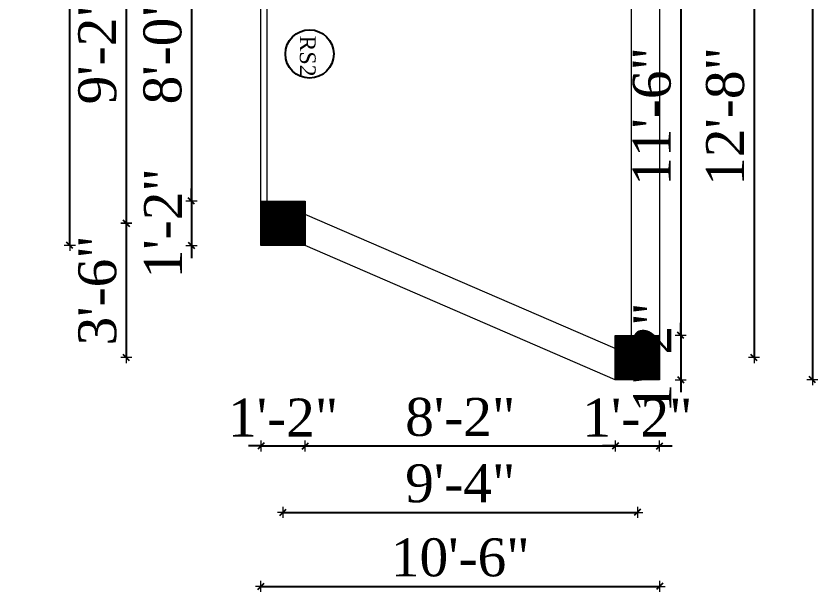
# Model space of a CAD drawing. Header units: inches. Extents: x 4069 to 91030, y -7803 to 12535.
# Drawn here: x 33012.3 to 33265.8, y 4261.9 to 4444 of the extents above; entities that cross this region are included whole.
import ezdxf

# ---------------------------------------------------------------- set-up
doc = ezdxf.new("R2010")
doc.units = ezdxf.units.IN
doc.header["$LTSCALE"] = 5
doc.header["$MEASUREMENT"] = 0
doc.layers.add('A-WALL', color=7, linetype='Continuous', lineweight=9)
doc.layers.add('Dimension', color=7, linetype='Continuous', lineweight=18)
doc.layers.add('dim line', color=7, linetype='Continuous', lineweight=15, true_color=0xfab2b2)
doc.layers.add('TEXT', color=6, linetype='Continuous')
doc.styles.add('ordinary', font='times.ttf')
doc.dimstyles.new('Copy of 96', dxfattribs={"dimtxt": 7, "dimasz": 4, "dimexe": 0.5, "dimexo": 0.5, "dimgap": 3, "dimtad": 1, "dimdec": 1, "dimzin": 11, "dimdsep": 46, "dimlunit": 4, "dimtxsty": 'ordinary', "dimblk": 'OBLIQUE', "dimcen": 0.09, "dimse1": 1, "dimse2": 1, "dimclrt": 6, "dimazin": 0, "dimtfac": 1, "dimtdec": 1, "dimtix": 1, "dimtmove": 2, "dimatfit": 3, "dimldrblk": 'leader', "dimfxl": 0.5, "dimfxlon": 1, "dimtolj": 1, "dimtzin": 0, "dimarcsym": 0})
pattern_1 = [(315, (31599.98636, 29027.20772), (0.08838834765, 0.08838834765), [])]

# ---------------------------------------------------------------- blocks, each defined once
blk = doc.blocks.new('oblique')
at = {"color": 0, "lineweight": -2}
blk.add_line((0.25, 0.25), (-0.25, -0.25), dxfattribs=at)
at = {"layer": 'dim line', "lineweight": 9}
for p, q in [((-0.4375, 0), (0.4375, 0)), ((0, 0.4375), (0, -0.4375))]:
    blk.add_line(p, q, dxfattribs=at)
blk = doc.blocks.new('*D1177')
at = {"layer": 'A-WALL', "color": 0, "lineweight": -2, "ltscale": 5, "transparency": 16777216}
blk.add_line((33067.74, 4481.51), (33067.74, 4385.51), dxfattribs=at)
at = {"layer": 'Defpoints', "color": 0, "ltscale": 5, "transparency": 16777216}
for p in [(33089.71, 4481.51, -58.17), (33067.74, 4385.51), (33089.71, 4385.51)]:
    blk.add_point(p, dxfattribs=at)
at = {"layer": 'A-WALL', "color": 0, "lineweight": -2, "ltscale": 5, "transparency": 16777216, "xscale": 4, "yscale": 4, "zscale": 4}
for p, rotation in [((33067.74, 4481.51), 90), ((33067.74, 4385.51), 270)]:
    blk.add_blockref('oblique', p, dxfattribs=dict(at, rotation=rotation))
at = {"layer": 'A-WALL', "color": 6, "ltscale": 5, "transparency": 16777216, "insert": (33058.63, 4433.51), "char_height": 12, "attachment_point": 5, "rotation": 90, "style": 'ordinary'}
blk.add_mtext('\\A1;8\'-0"', dxfattribs=at)
blk = doc.blocks.new('_OBLIQUE')
at = {"color": 0, "linetype": 'ByBlock'}
blk.add_line((-0.5, -0.5), (0.5, 0.5), dxfattribs=at)
blk = doc.blocks.new('leader')
at = {"layer": 'Dimension'}
for p, q in [((0, -4.328), (0, 4.328)), ((-4.424, 0), (4.424, 0))]:
    blk.add_line(p, q, dxfattribs=at)
blk = doc.blocks.new('*D1178')
at = {"layer": 'A-WALL', "color": 0, "lineweight": -2, "ltscale": 5, "transparency": 16777216}
for p, q in [((33067.74, 4385.51), (33067.74, 4389.51)), ((33067.74, 4385.51), (33067.74, 4371.51)), ((33067.74, 4371.51), (33067.74, 4367.51))]:
    blk.add_line(p, q, dxfattribs=at)
at = {"layer": 'Defpoints', "color": 0, "ltscale": 5, "transparency": 16777216}
for p in [(33089.71, 4385.51), (33067.74, 4371.51), (33089.71, 4371.51, -58.17)]:
    blk.add_point(p, dxfattribs=at)
at = {"layer": 'A-WALL', "color": 0, "lineweight": -2, "ltscale": 5, "transparency": 16777216, "xscale": 4, "yscale": 4, "zscale": 4}
for p, rotation in [((33067.74, 4385.51), 270), ((33067.74, 4371.51), 90)]:
    blk.add_blockref('oblique', p, dxfattribs=dict(at, rotation=rotation))
at = {"layer": 'A-WALL', "color": 6, "ltscale": 5, "transparency": 16777216, "insert": (33058.74, 4378.51), "char_height": 12, "attachment_point": 5, "rotation": 90, "style": 'ordinary'}
blk.add_mtext('\\A1;1\'-2"', dxfattribs=at)
blk = doc.blocks.new('*D1180')
at = {"layer": 'A-WALL', "color": 0, "lineweight": -2, "ltscale": 5, "transparency": 16777216}
blk.add_line((33047.13, 4488.51), (33047.13, 4378.51), dxfattribs=at)
at = {"layer": 'Defpoints', "color": 0, "ltscale": 5, "transparency": 16777216}
for p in [(33096.71, 4488.51, -58.17), (33047.13, 4378.51), (33096.71, 4378.51, -58.17)]:
    blk.add_point(p, dxfattribs=at)
at = {"layer": 'A-WALL', "color": 0, "lineweight": -2, "ltscale": 5, "transparency": 16777216, "xscale": 4, "yscale": 4, "zscale": 4}
for p, rotation in [((33047.13, 4488.51), 90), ((33047.13, 4378.51), 270)]:
    blk.add_blockref('oblique', p, dxfattribs=dict(at, rotation=rotation))
at = {"layer": 'A-WALL', "color": 6, "ltscale": 5, "transparency": 16777216, "insert": (33038.01, 4433.51), "char_height": 12, "attachment_point": 5, "rotation": 90, "style": 'ordinary'}
blk.add_mtext('\\A1;9\'-2"', dxfattribs=at)
blk = doc.blocks.new('*D1181')
at = {"layer": 'A-WALL', "color": 0, "lineweight": -2, "ltscale": 5, "transparency": 16777216}
blk.add_line((33029.27, 4371.51), (33029.27, 4714.84), dxfattribs=at)
at = {"layer": 'Defpoints', "color": 0, "ltscale": 5, "transparency": 16777216}
for p in [(33029.27, 4714.84), (33089.71, 4714.84, -58.17), (33089.71, 4371.51, -58.17)]:
    blk.add_point(p, dxfattribs=at)
at = {"layer": 'A-WALL', "color": 0, "lineweight": -2, "ltscale": 5, "transparency": 16777216, "xscale": 4, "yscale": 4, "zscale": 4}
for p, rotation in [((33029.27, 4714.84), 90), ((33029.27, 4371.51), 270)]:
    blk.add_blockref('oblique', p, dxfattribs=dict(at, rotation=rotation))
at = {"layer": 'A-WALL', "color": 6, "ltscale": 5, "transparency": 16777216, "insert": (33020.15, 4543.18), "char_height": 12, "attachment_point": 5, "rotation": 90, "style": 'ordinary'}
blk.add_mtext('\\A1;28\'-7"', dxfattribs=at)
blk = doc.blocks.new('*D1187')
at = {"layer": 'A-WALL', "color": 0, "lineweight": -2, "ltscale": 5, "transparency": 16777216}
blk.add_line((33222.42, 4481.51), (33222.42, 4343.05), dxfattribs=at)
at = {"layer": 'Defpoints', "color": 0, "ltscale": 5, "transparency": 16777216}
for p in [(33215.71, 4481.51, -58.17), (33215.71, 4343.05, -58.17), (33222.42, 4343.05)]:
    blk.add_point(p, dxfattribs=at)
at = {"layer": 'A-WALL', "color": 0, "lineweight": -2, "ltscale": 5, "transparency": 16777216, "xscale": 4, "yscale": 4, "zscale": 4}
for p, rotation in [((33222.42, 4481.51), 90), ((33222.42, 4343.05), 270)]:
    blk.add_blockref('oblique', p, dxfattribs=dict(at, rotation=rotation))
at = {"layer": 'A-WALL', "color": 6, "ltscale": 5, "transparency": 16777216, "insert": (33213.31, 4412.28), "char_height": 12, "attachment_point": 5, "rotation": 90, "style": 'ordinary'}
blk.add_mtext('\\A1;11\'-6"', dxfattribs=at)
blk = doc.blocks.new('*D1188')
at = {"layer": 'A-WALL', "color": 0, "lineweight": -2, "ltscale": 5, "transparency": 16777216}
for p, q in [((33222.42, 4343.05), (33222.42, 4347.05)), ((33222.42, 4343.05), (33222.42, 4329.05)), ((33222.42, 4329.05), (33222.42, 4325.05))]:
    blk.add_line(p, q, dxfattribs=at)
at = {"layer": 'Defpoints', "color": 0, "ltscale": 5, "transparency": 16777216}
for p in [(33215.71, 4343.05, -58.17), (33215.71, 4329.05, -58.17), (33222.42, 4329.05)]:
    blk.add_point(p, dxfattribs=at)
at = {"layer": 'A-WALL', "color": 0, "lineweight": -2, "ltscale": 5, "transparency": 16777216, "xscale": 4, "yscale": 4, "zscale": 4}
for p, rotation in [((33222.42, 4343.05), 270), ((33222.42, 4329.05), 90)]:
    blk.add_blockref('oblique', p, dxfattribs=dict(at, rotation=rotation))
at = {"layer": 'A-WALL', "color": 6, "ltscale": 5, "transparency": 16777216, "insert": (33213.42, 4336.05), "char_height": 12, "attachment_point": 5, "rotation": 90, "style": 'ordinary'}
blk.add_mtext('\\A1;1\'-2"', dxfattribs=at)
blk = doc.blocks.new('*D1190')
at = {"layer": 'A-WALL', "color": 0, "lineweight": -2, "ltscale": 5, "transparency": 16777216}
blk.add_line((33245.61, 4488.51), (33245.61, 4336.05), dxfattribs=at)
at = {"layer": 'Defpoints', "color": 0, "ltscale": 5, "transparency": 16777216}
for p in [(33208.71, 4488.51, -58.17), (33208.71, 4336.05, -58.17), (33245.61, 4336.05)]:
    blk.add_point(p, dxfattribs=at)
at = {"layer": 'A-WALL', "color": 0, "lineweight": -2, "ltscale": 5, "transparency": 16777216, "xscale": 4, "yscale": 4, "zscale": 4}
for p, rotation in [((33245.61, 4488.51), 90), ((33245.61, 4336.05), 270)]:
    blk.add_blockref('oblique', p, dxfattribs=dict(at, rotation=rotation))
at = {"layer": 'A-WALL', "color": 6, "ltscale": 5, "transparency": 16777216, "insert": (33236.51, 4412.28), "char_height": 12, "attachment_point": 5, "rotation": 90, "style": 'ordinary'}
blk.add_mtext('\\A1;12\'-8"', dxfattribs=at)
blk = doc.blocks.new('*D1191')
at = {"layer": 'A-WALL', "color": 0, "lineweight": -2, "ltscale": 5, "transparency": 16777216}
blk.add_line((33264.04, 4714.02), (33264.04, 4329.05), dxfattribs=at)
at = {"layer": 'Defpoints', "color": 0, "ltscale": 5, "transparency": 16777216}
for p in [(33215.71, 4714.02, -58.17), (33215.71, 4329.05, -58.17), (33264.04, 4329.05)]:
    blk.add_point(p, dxfattribs=at)
at = {"layer": 'A-WALL', "color": 0, "lineweight": -2, "ltscale": 5, "transparency": 16777216, "xscale": 4, "yscale": 4, "zscale": 4}
for p, rotation in [((33264.04, 4714.02), 90), ((33264.04, 4329.05), 270)]:
    blk.add_blockref('oblique', p, dxfattribs=dict(at, rotation=rotation))
at = {"layer": 'A-WALL', "color": 6, "ltscale": 5, "transparency": 16777216, "insert": (33254.94, 4521.54), "char_height": 12, "attachment_point": 5, "rotation": 90, "style": 'ordinary'}
blk.add_mtext('\\A1;32\'-1"', dxfattribs=at)
blk = doc.blocks.new('*D1101')
at = {"layer": 'A-WALL', "color": 0, "lineweight": -2, "ltscale": 5, "transparency": 16777216}
for p, q in [((33089.71, 4308.08), (33085.71, 4308.08)), ((33089.71, 4308.08), (33103.71, 4308.08)), ((33103.71, 4308.08), (33107.71, 4308.08))]:
    blk.add_line(p, q, dxfattribs=at)
at = {"layer": 'Defpoints', "color": 0, "ltscale": 5, "transparency": 16777216}
for p in [(33089.71, 4371.51, -58.17), (33103.71, 4371.51, -58.17), (33103.71, 4308.08)]:
    blk.add_point(p, dxfattribs=at)
at = {"layer": 'A-WALL', "color": 0, "lineweight": -2, "ltscale": 5, "transparency": 16777216, "xscale": 4, "yscale": 4, "zscale": 4}
blk.add_blockref('oblique', (33089.71, 4308.08), dxfattribs=at)
at = {"layer": 'A-WALL', "color": 0, "lineweight": -2, "ltscale": 5, "transparency": 16777216, "xscale": 4, "yscale": 4, "zscale": 4, "rotation": 180}
blk.add_blockref('oblique', (33103.71, 4308.08), dxfattribs=at)
at = {"layer": 'A-WALL', "color": 6, "ltscale": 5, "transparency": 16777216, "insert": (33096.71, 4317.08), "char_height": 12, "attachment_point": 5, "style": 'ordinary'}
blk.add_mtext('\\A1;1\'-2"', dxfattribs=at)
blk = doc.blocks.new('*D1102')
at = {"layer": 'A-WALL', "color": 0, "lineweight": -2, "ltscale": 5, "transparency": 16777216}
blk.add_line((33103.71, 4308.08), (33201.71, 4308.08), dxfattribs=at)
at = {"layer": 'Defpoints', "color": 0, "ltscale": 5, "transparency": 16777216}
for p in [(33103.71, 4371.51, -58.17), (33201.71, 4329.05, -58.17), (33201.71, 4308.08)]:
    blk.add_point(p, dxfattribs=at)
at = {"layer": 'A-WALL', "color": 0, "lineweight": -2, "ltscale": 5, "transparency": 16777216, "xscale": 4, "yscale": 4, "zscale": 4, "rotation": 180}
blk.add_blockref('oblique', (33103.71, 4308.08), dxfattribs=at)
at = {"layer": 'A-WALL', "color": 0, "lineweight": -2, "ltscale": 5, "transparency": 16777216, "xscale": 4, "yscale": 4, "zscale": 4}
blk.add_blockref('oblique', (33201.71, 4308.08), dxfattribs=at)
at = {"layer": 'A-WALL', "color": 6, "ltscale": 5, "transparency": 16777216, "insert": (33152.71, 4317.18), "char_height": 12, "attachment_point": 5, "style": 'ordinary'}
blk.add_mtext('\\A1;8\'-2"', dxfattribs=at)
blk = doc.blocks.new('*D1103')
at = {"layer": 'A-WALL', "color": 0, "lineweight": -2, "ltscale": 5, "transparency": 16777216}
for p, q in [((33201.71, 4308.08), (33197.71, 4308.08)), ((33201.71, 4308.08), (33215.71, 4308.08)), ((33215.71, 4308.08), (33219.71, 4308.08))]:
    blk.add_line(p, q, dxfattribs=at)
at = {"layer": 'Defpoints', "color": 0, "ltscale": 5, "transparency": 16777216}
for p in [(33201.71, 4329.05, -58.17), (33215.71, 4329.05, -58.17), (33215.71, 4308.08)]:
    blk.add_point(p, dxfattribs=at)
at = {"layer": 'A-WALL', "color": 0, "lineweight": -2, "ltscale": 5, "transparency": 16777216, "xscale": 4, "yscale": 4, "zscale": 4}
blk.add_blockref('oblique', (33201.71, 4308.08), dxfattribs=at)
at = {"layer": 'A-WALL', "color": 0, "lineweight": -2, "ltscale": 5, "transparency": 16777216, "xscale": 4, "yscale": 4, "zscale": 4, "rotation": 180}
blk.add_blockref('oblique', (33215.71, 4308.08), dxfattribs=at)
at = {"layer": 'A-WALL', "color": 6, "ltscale": 5, "transparency": 16777216, "insert": (33208.71, 4317.08), "char_height": 12, "attachment_point": 5, "style": 'ordinary'}
blk.add_mtext('\\A1;1\'-2"', dxfattribs=at)
blk = doc.blocks.new('*D1104')
at = {"layer": 'A-WALL', "color": 0, "lineweight": -2, "ltscale": 5, "transparency": 16777216}
blk.add_line((33096.71, 4287.09), (33208.71, 4287.09), dxfattribs=at)
at = {"layer": 'Defpoints', "color": 0, "ltscale": 5, "transparency": 16777216}
for p in [(33096.71, 4378.51, -58.17), (33208.71, 4336.05, -58.17), (33208.71, 4287.09)]:
    blk.add_point(p, dxfattribs=at)
at = {"layer": 'A-WALL', "color": 0, "lineweight": -2, "ltscale": 5, "transparency": 16777216, "xscale": 4, "yscale": 4, "zscale": 4, "rotation": 180}
blk.add_blockref('oblique', (33096.71, 4287.09), dxfattribs=at)
at = {"layer": 'A-WALL', "color": 0, "lineweight": -2, "ltscale": 5, "transparency": 16777216, "xscale": 4, "yscale": 4, "zscale": 4}
blk.add_blockref('oblique', (33208.71, 4287.09), dxfattribs=at)
at = {"layer": 'A-WALL', "color": 6, "ltscale": 5, "transparency": 16777216, "insert": (33152.71, 4296.21), "char_height": 12, "attachment_point": 5, "style": 'ordinary'}
blk.add_mtext('\\A1;9\'-4"', dxfattribs=at)
blk = doc.blocks.new('*D1105')
at = {"layer": 'A-WALL', "color": 0, "lineweight": -2, "ltscale": 5, "transparency": 16777216}
blk.add_line((33089.71, 4263.67), (33215.71, 4263.67), dxfattribs=at)
at = {"layer": 'Defpoints', "color": 0, "ltscale": 5, "transparency": 16777216}
for p in [(33089.71, 4371.51, -63), (33215.71, 4329.05, -58.17), (33215.71, 4263.67)]:
    blk.add_point(p, dxfattribs=at)
at = {"layer": 'A-WALL', "color": 0, "lineweight": -2, "ltscale": 5, "transparency": 16777216, "xscale": 4, "yscale": 4, "zscale": 4, "rotation": 180}
blk.add_blockref('oblique', (33089.71, 4263.67), dxfattribs=at)
at = {"layer": 'A-WALL', "color": 0, "lineweight": -2, "ltscale": 5, "transparency": 16777216, "xscale": 4, "yscale": 4, "zscale": 4}
blk.add_blockref('oblique', (33215.71, 4263.67), dxfattribs=at)
at = {"layer": 'A-WALL', "color": 6, "ltscale": 5, "transparency": 16777216, "insert": (33152.71, 4272.78), "char_height": 12, "attachment_point": 5, "style": 'ordinary'}
blk.add_mtext('\\A1;10\'-6"', dxfattribs=at)
blk = doc.blocks.new('*D1219')
at = {"layer": 'A-WALL', "color": 0, "lineweight": -2, "ltscale": 5, "transparency": 16777216}
blk.add_line((33047.13, 4378.51), (33047.13, 4336.05), dxfattribs=at)
at = {"layer": 'Defpoints', "color": 0, "ltscale": 5, "transparency": 16777216}
for p in [(33096.71, 4378.51, -58.17), (33047.13, 4336.05), (33208.71, 4336.05, -58.17)]:
    blk.add_point(p, dxfattribs=at)
at = {"layer": 'A-WALL', "color": 0, "lineweight": -2, "ltscale": 5, "transparency": 16777216, "xscale": 4, "yscale": 4, "zscale": 4}
for p, rotation in [((33047.13, 4378.51), 90), ((33047.13, 4336.05), 270)]:
    blk.add_blockref('oblique', p, dxfattribs=dict(at, rotation=rotation))
at = {"layer": 'A-WALL', "color": 6, "ltscale": 5, "transparency": 16777216, "insert": (33038.03, 4357.28), "char_height": 12, "attachment_point": 5, "rotation": 90, "style": 'ordinary'}
blk.add_mtext('\\A1;3\'-6"', dxfattribs=at)

msp = doc.modelspace()

# ---------------------------------------------------------------- hatches: boundary and pattern name
at = {"layer": 'A-WALL', "ltscale": 5}
h = msp.add_hatch(dxfattribs=at)
h.set_pattern_fill('ANSI31', color=256, angle=270)
h.set_pattern_definition(pattern_1)
h.paths.add_polyline_path([(33103.71, 4385.51), (33089.71, 4385.51), (33089.71, 4371.51), (33103.71, 4371.51)])
h = msp.add_hatch(dxfattribs=at)
h.set_pattern_fill('ANSI31', color=256, angle=270)
h.set_pattern_definition(pattern_1)
h.paths.add_polyline_path([(33201.71, 4343.05), (33201.71, 4329.05), (33215.71, 4329.05), (33215.71, 4343.05)])

# ---------------------------------------------------------------- linework, layer by layer
for p, q in [((33091.71, 4385.51, -0.17), (33091.71, 4481.51, -0.17)), ((33206.71, 4481.51, -0.17), (33206.71, 4343.05, -0.17)), ((33201.71, 4338.86, -0.17), (33103.71, 4381.32, -0.17))]:
    msp.add_line(p, q, dxfattribs=at)
at = {"layer": 'A-WALL', "ltscale": 5, "elevation": -0.17}
msp.add_lwpolyline([(33215.71, 4714.02), (33215.71, 4714.02), (33215.71, 4329.05), (33201.71, 4329.05), (33103.71, 4371.51), (33089.71, 4371.51), (33089.71, 4714.84), (33162.71, 4714.37)], dxfattribs=at)
for points in [[(33103.71, 4385.51), (33103.71, 4371.51), (33089.71, 4371.51), (33089.71, 4385.51)], [(33215.71, 4343.05), (33215.71, 4329.05), (33201.71, 4329.05), (33201.71, 4343.05)]]:
    msp.add_lwpolyline(points, close=True, dxfattribs=at)
at = {"layer": 'TEXT'}
msp.add_circle((33105.06, 4432.04, -0.17), 7.64, dxfattribs=at)

# ---------------------------------------------------------------- texts
at = {"layer": 'TEXT', "style": 'ordinary'}
msp.add_text('RS2', height=5, rotation=270.0004, dxfattribs=at).set_placement((33102, 4437.88, -0.17))

# ---------------------------------------------------------------- dimensions: what is measured, and where the dimension line sits
at = {"layer": 'A-WALL', "ltscale": 5}
for base, p1, p2, picture, middle in [((33029.27, 4714.84, 58), (33089.71, 4371.51, -0.17), (33089.71, 4714.84, -0.17), '*D1181', (33020.15, 4543.18, 58)), ((33264.04, 4329.05, 58), (33215.71, 4714.02, -0.17), (33215.71, 4329.05, -0.17), '*D1191', (33254.94, 4521.54, 58)), ((33047.13, 4378.51, 58), (33096.71, 4488.51, -0.17), (33096.71, 4378.51, -0.17), '*D1180', (33038.01, 4433.51, 58)), ((33245.61, 4336.05, 58), (33208.71, 4488.51, -0.17), (33208.71, 4336.05, -0.17), '*D1190', (33236.51, 4412.28, 58)), ((33067.74, 4385.51, 58), (33089.71, 4481.51, -0.17), (33089.71, 4385.51, 58), '*D1177', (33058.63, 4433.51, 58)), ((33222.42, 4343.05, 58), (33215.71, 4481.51, -0.17), (33215.71, 4343.05, -0.17), '*D1187', (33213.31, 4412.28, 58)), ((33067.74, 4371.51, 58), (33089.71, 4385.51, 58), (33089.71, 4371.51, -0.17), '*D1178', (33058.74, 4378.51, 58)), ((33047.13, 4336.05, 58), (33096.71, 4378.51, -0.17), (33208.71, 4336.05, -0.17), '*D1219', (33038.03, 4357.28, 58)), ((33222.42, 4329.05, 58), (33215.71, 4343.05, -0.17), (33215.71, 4329.05, -0.17), '*D1188', (33213.42, 4336.05, 58))]:
    dim = msp.add_linear_dim(base=base, p1=p1, p2=p2, angle=270, dimstyle='Copy of 96', override={"dimtxt": 12, "dimdec": 0, "dimblk": 'oblique', "dimtdec": 0, "dimarcsym": 1}, dxfattribs=at)
    dim.commit()
    dim.dimension.update_dxf_attribs({"geometry": picture, "text_midpoint": middle})
for base, p1, p2, picture, middle in [((33208.71, 4287.09, 116.17), (33096.71, 4378.51, 58), (33208.71, 4336.05, 58), '*D1104', (33152.71, 4296.21, 116.17)), ((33103.71, 4308.08, 116.17), (33089.71, 4371.51, 58), (33103.71, 4371.51, 58), '*D1101', (33096.71, 4317.08, 116.17)), ((33215.71, 4263.67, 116.17), (33089.71, 4371.51, 53.17), (33215.71, 4329.05, 58), '*D1105', (33152.71, 4272.78, 116.17)), ((33201.71, 4308.08, 116.17), (33103.71, 4371.51, 58), (33201.71, 4329.05, 58), '*D1102', (33152.71, 4317.18, 116.17)), ((33215.71, 4308.08, 116.17), (33201.71, 4329.05, 58), (33215.71, 4329.05, 58), '*D1103', (33208.71, 4317.08, 116.17))]:
    dim = msp.add_linear_dim(base=base, p1=p1, p2=p2, dimstyle='Copy of 96', override={"dimtxt": 12, "dimdec": 0, "dimblk": 'oblique', "dimtdec": 0, "dimarcsym": 1}, dxfattribs=at)
    dim.commit()
    dim.dimension.update_dxf_attribs({"geometry": picture, "text_midpoint": middle})

doc.saveas('drawing.dxf')
